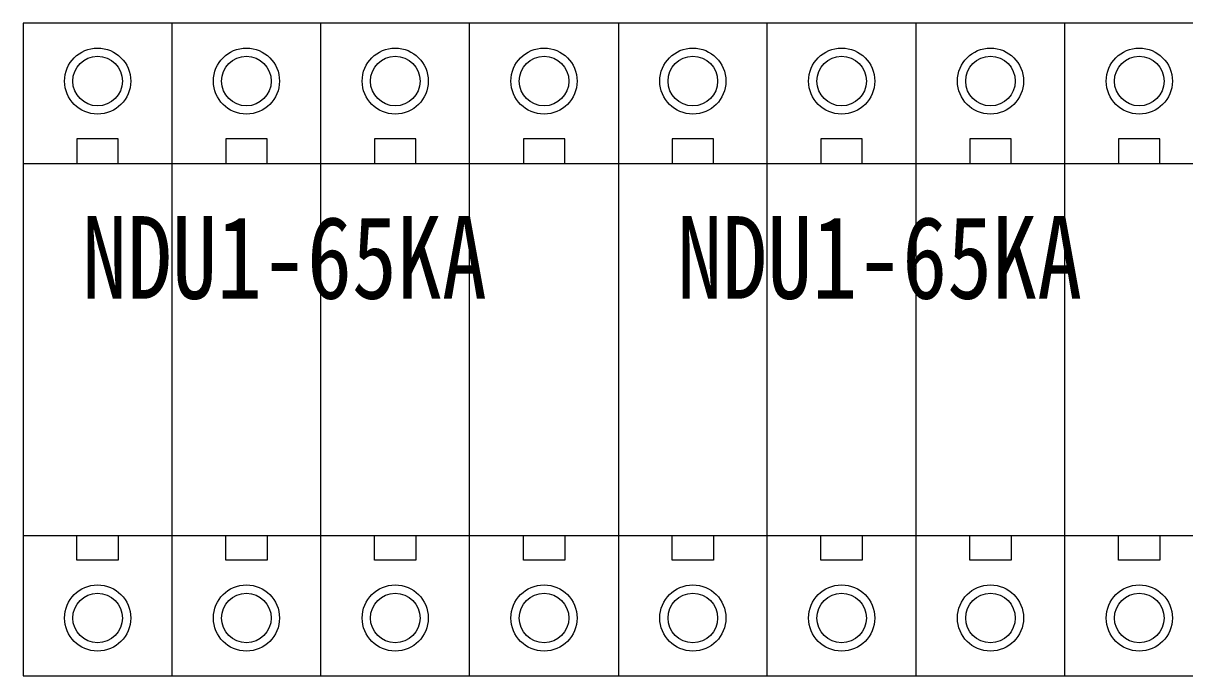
# Model space of a CAD drawing. Extents: x 422253 to 422953, y 334036 to 335836.
# Drawn here: x 422608.2 to 422748.7, y 334831.5 to 334910.5 of the extents above; entities that cross this region are included whole.
import ezdxf

# ---------------------------------------------------------------- set-up
doc = ezdxf.new("R2010")
doc.units = 0
doc.header["$MEASUREMENT"] = 0
doc.layers.add('E-UNIV-NOTE', color=6, linetype='Continuous')
doc.styles.add('宋体', font='', dxfattribs={"width": 0.8})
doc.styles.get('宋体').set_extended_font_data('NSimSun')

# ---------------------------------------------------------------- blocks, each defined once
blk = doc.blocks.new('Manufacturer上海良信PartName电涌保护器SeriesNDU1ShellFrameLimitingCurrentRemarkPartTypeMinCurrent0MaxCurrent0Poles4PMinPower0MaxPower0LibType3DelFlgfalseUpdateDate2023-01-0100000')
at = {"color": 7, "linetype": 'Continuous', "lineweight": 15}
for p, q in [((-18, 39.5), (-36, 39.5)), ((-36, 39.5), (-36, 22.5)), ((-18, 22.5), (-18, 39.5)), ((36, 39.5), (-18, 39.5)), ((0, 22.5), (0, 39.5)), ((18, 22.5), (18, 39.5)), ((36, 39.5), (36, 22.5)), ((-24.5, 25.5), (-29.5, 25.5)), ((-29.5, 25.5), (-29.5, 22.5)), ((-24.5, 22.5), (-24.5, 25.5)), ((-6.5, 25.5), (-11.5, 25.5)), ((-11.5, 25.5), (-11.5, 22.5)), ((-6.5, 22.5), (-6.5, 25.5)), ((11.5, 25.5), (6.5, 25.5)), ((6.5, 25.5), (6.5, 22.5)), ((11.5, 22.5), (11.5, 25.5)), ((29.5, 25.5), (24.5, 25.5)), ((24.5, 25.5), (24.5, 22.5)), ((29.5, 22.5), (29.5, 25.5)), ((-36, 22.5), (-36, -22.5)), ((-18, 22.5), (-36, 22.5)), ((-18, -22.5), (-18, 22.5)), ((36, 22.5), (-18, 22.5)), ((0, -22.5), (0, 22.5)), ((18, -22.5), (18, 22.5)), ((36, 22.5), (36, -22.5)), ((-36, -22.5), (-18, -22.5)), ((-36, -22.5), (-36, -39.5)), ((-29.5, -25.5), (-29.5, -22.5)), ((-24.5, -22.5), (-24.5, -25.5)), ((-18, -39.5), (-18, -22.5)), ((-18, -22.5), (36, -22.5)), ((-11.5, -25.5), (-11.5, -22.5)), ((-6.5, -22.5), (-6.5, -25.5)), ((0, -39.5), (0, -22.5)), ((6.5, -25.5), (6.5, -22.5)), ((11.5, -22.5), (11.5, -25.5)), ((18, -39.5), (18, -22.5)), ((24.5, -25.5), (24.5, -22.5)), ((29.5, -22.5), (29.5, -25.5)), ((36, -22.5), (36, -39.5)), ((-24.5, -25.5), (-29.5, -25.5)), ((-6.5, -25.5), (-11.5, -25.5)), ((11.5, -25.5), (6.5, -25.5)), ((29.5, -25.5), (24.5, -25.5)), ((-36, -39.5), (-18, -39.5)), ((-18, -39.5), (36, -39.5))]:
    blk.add_line(p, q, dxfattribs=at)
for centre, radius in [((-27, 32.5), 4), ((-27, 32.5), 3), ((-9, 32.5), 4), ((-9, 32.5), 3), ((9, 32.5), 4), ((9, 32.5), 3), ((27, 32.5), 4), ((27, 32.5), 3), ((-27, -32.5), 4), ((-27, -32.5), 3), ((-9, -32.5), 4), ((-9, -32.5), 3), ((9, -32.5), 4), ((9, -32.5), 3), ((27, -32.5), 4), ((27, -32.5), 3)]:
    blk.add_circle(centre, radius, dxfattribs=at)
at = {"layer": 'E-UNIV-NOTE', "style": '宋体', "width": 0.8}
blk.add_text('NDU1-65KA', height=10, dxfattribs=at).set_placement((-28.89, 6.15))

msp = doc.modelspace()

# ---------------------------------------------------------------- block references
for p in [(422644.23, 334870.95), (422716.23, 334870.95)]:
    msp.add_blockref('Manufacturer上海良信PartName电涌保护器SeriesNDU1ShellFrameLimitingCurrentRemarkPartTypeMinCurrent0MaxCurrent0Poles4PMinPower0MaxPower0LibType3DelFlgfalseUpdateDate2023-01-0100000', p)

doc.saveas('drawing.dxf')
